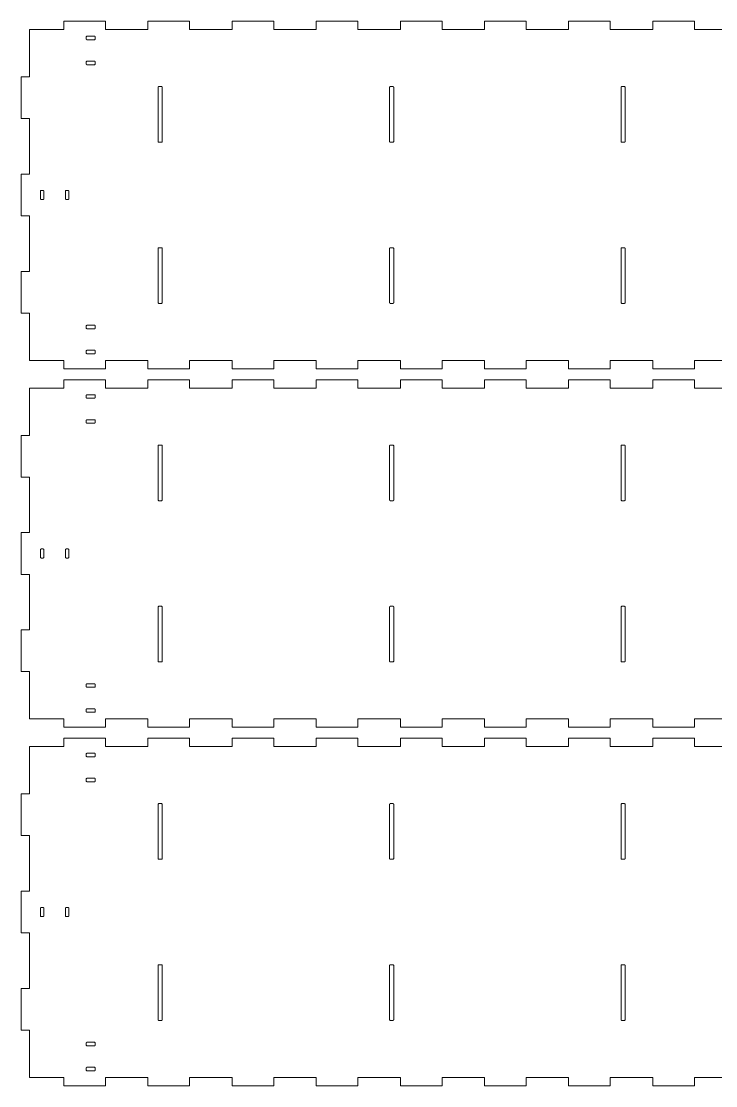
# Model space of a CAD drawing. Header units: millimetres. Extents: x 0 to 3016, y 0 to 1516.
# Drawn here: x 1008 to 1508, y 0 to 766 of the extents above; entities that cross this region are included whole.
import ezdxf

# ---------------------------------------------------------------- set-up
doc = ezdxf.new("R2010")
doc.units = ezdxf.units.MM
doc.layers.add('CORTE', color=1, linetype='Continuous', lineweight=0)

msp = doc.modelspace()

# ---------------------------------------------------------------- linework, layer by layer
at = {"layer": 'CORTE'}
for points in [[(1523.294118, 760), (1492.705882, 760), (1492.705882, 766), (1462.705882, 766), (1462.705882, 760), (1432.117647, 760), (1432.117647, 766), (1402.117647, 766), (1402.117647, 760), (1371.529412, 760), (1371.529412, 766), (1341.529412, 766), (1341.529412, 760), (1310.941176, 760), (1310.941176, 766), (1280.941176, 766), (1280.941176, 760), (1250.352941, 760), (1250.352941, 766), (1220.352941, 766), (1220.352941, 760), (1189.764706, 760), (1189.764706, 766), (1159.764706, 766), (1159.764706, 760), (1129.176471, 760), (1129.176471, 766), (1099.176471, 766), (1099.176471, 760), (1068.588235, 760), (1068.588235, 766), (1038.588235, 766), (1038.588235, 760), (1014, 760), (1014, 726), (1008, 726), (1008, 696), (1014, 696), (1014, 656), (1008, 656), (1008, 626), (1014, 626), (1014, 586), (1008, 586), (1008, 556), (1014, 556), (1014, 522), (1014, 522), (1038.588235, 522), (1038.588235, 516), (1068.588235, 516), (1068.588235, 522), (1099.176471, 522), (1099.176471, 516), (1129.176471, 516), (1129.176471, 522), (1159.764706, 522), (1159.764706, 516), (1189.764706, 516), (1189.764706, 522), (1220.352941, 522), (1220.352941, 516), (1250.352941, 516), (1250.352941, 522), (1280.941176, 522), (1280.941176, 516), (1310.941176, 516), (1310.941176, 522), (1341.529412, 522), (1341.529412, 516), (1371.529412, 516), (1371.529412, 522), (1402.117647, 522), (1402.117647, 516), (1432.117647, 516), (1432.117647, 522), (1462.705882, 522), (1462.705882, 516), (1492.705882, 516), (1492.705882, 522), (1523.294118, 522)], [(1523.294118, 502), (1492.705882, 502), (1492.705882, 508), (1462.705882, 508), (1462.705882, 502), (1432.117647, 502), (1432.117647, 508), (1402.117647, 508), (1402.117647, 502), (1371.529412, 502), (1371.529412, 508), (1341.529412, 508), (1341.529412, 502), (1310.941176, 502), (1310.941176, 508), (1280.941176, 508), (1280.941176, 502), (1250.352941, 502), (1250.352941, 508), (1220.352941, 508), (1220.352941, 502), (1189.764706, 502), (1189.764706, 508), (1159.764706, 508), (1159.764706, 502), (1129.176471, 502), (1129.176471, 508), (1099.176471, 508), (1099.176471, 502), (1068.588235, 502), (1068.588235, 508), (1038.588235, 508), (1038.588235, 502), (1014, 502), (1014, 468), (1008, 468), (1008, 438), (1014, 438), (1014, 398), (1008, 398), (1008, 368), (1014, 368), (1014, 328), (1008, 328), (1008, 298), (1014, 298), (1014, 264), (1014, 264), (1038.588235, 264), (1038.588235, 258), (1068.588235, 258), (1068.588235, 264), (1099.176471, 264), (1099.176471, 258), (1129.176471, 258), (1129.176471, 264), (1159.764706, 264), (1159.764706, 258), (1189.764706, 258), (1189.764706, 264), (1220.352941, 264), (1220.352941, 258), (1250.352941, 258), (1250.352941, 264), (1280.941176, 264), (1280.941176, 258), (1310.941176, 258), (1310.941176, 264), (1341.529412, 264), (1341.529412, 258), (1371.529412, 258), (1371.529412, 264), (1402.117647, 264), (1402.117647, 258), (1432.117647, 258), (1432.117647, 264), (1462.705882, 264), (1462.705882, 258), (1492.705882, 258), (1492.705882, 264), (1523.294118, 264)], [(1523.294118, 244), (1492.705882, 244), (1492.705882, 250), (1462.705882, 250), (1462.705882, 244), (1432.117647, 244), (1432.117647, 250), (1402.117647, 250), (1402.117647, 244), (1371.529412, 244), (1371.529412, 250), (1341.529412, 250), (1341.529412, 244), (1310.941176, 244), (1310.941176, 250), (1280.941176, 250), (1280.941176, 244), (1250.352941, 244), (1250.352941, 250), (1220.352941, 250), (1220.352941, 244), (1189.764706, 244), (1189.764706, 250), (1159.764706, 250), (1159.764706, 244), (1129.176471, 244), (1129.176471, 250), (1099.176471, 250), (1099.176471, 244), (1068.588235, 244), (1068.588235, 250), (1038.588235, 250), (1038.588235, 244), (1014, 244), (1014, 210), (1008, 210), (1008, 180), (1014, 180), (1014, 140), (1008, 140), (1008, 110), (1014, 110), (1014, 70), (1008, 70), (1008, 40), (1014, 40), (1014, 6), (1014, 6), (1038.588235, 6), (1038.588235, 0), (1068.588235, 0), (1068.588235, 6), (1099.176471, 6), (1099.176471, 0), (1129.176471, 0), (1129.176471, 6), (1159.764706, 6), (1159.764706, 0), (1189.764706, 0), (1189.764706, 6), (1220.352941, 6), (1220.352941, 0), (1250.352941, 0), (1250.352941, 6), (1280.941176, 6), (1280.941176, 0), (1310.941176, 0), (1310.941176, 6), (1341.529412, 6), (1341.529412, 0), (1371.529412, 0), (1371.529412, 6), (1402.117647, 6), (1402.117647, 0), (1432.117647, 0), (1432.117647, 6), (1462.705882, 6), (1462.705882, 0), (1492.705882, 0), (1492.705882, 6), (1523.294118, 6)]]:
    msp.add_lwpolyline(points, dxfattribs=at)
for points in [[(1061.25, 754.65), (1061.246227, 754.717179), (1061.234957, 754.783513), (1061.21633, 754.848167), (1061.190581, 754.91033), (1061.158035, 754.969219), (1061.119099, 755.024094), (1061.074264, 755.074264), (1061.024094, 755.119099), (1060.969219, 755.158035), (1060.91033, 755.190581), (1060.848167, 755.21633), (1060.783513, 755.234957), (1060.717179, 755.246227), (1060.65, 755.25), (1055.35, 755.25), (1055.282821, 755.246227), (1055.216487, 755.234957), (1055.151833, 755.21633), (1055.08967, 755.190581), (1055.030781, 755.158035), (1054.975906, 755.119099), (1054.925736, 755.074264), (1054.880901, 755.024094), (1054.841965, 754.969219), (1054.809419, 754.91033), (1054.78367, 754.848167), (1054.765043, 754.783513), (1054.753773, 754.717179), (1054.75, 754.65), (1054.75, 753.35), (1054.753773, 753.282821), (1054.765043, 753.216487), (1054.78367, 753.151833), (1054.809419, 753.08967), (1054.841965, 753.030781), (1054.880901, 752.975906), (1054.925736, 752.925736), (1054.975906, 752.880901), (1055.030781, 752.841965), (1055.08967, 752.809419), (1055.151833, 752.78367), (1055.216487, 752.765043), (1055.282821, 752.753773), (1055.35, 752.75), (1060.65, 752.75), (1060.717179, 752.753773), (1060.783513, 752.765043), (1060.848167, 752.78367), (1060.91033, 752.809419), (1060.969219, 752.841965), (1061.024094, 752.880901), (1061.074264, 752.925736), (1061.119099, 752.975906), (1061.158035, 753.030781), (1061.190581, 753.08967), (1061.21633, 753.151833), (1061.234957, 753.216487), (1061.246227, 753.282821), (1061.25, 753.35)], [(1061.25, 736.65), (1061.246227, 736.717179), (1061.234957, 736.783513), (1061.21633, 736.848167), (1061.190581, 736.91033), (1061.158035, 736.969219), (1061.119099, 737.024094), (1061.074264, 737.074264), (1061.024094, 737.119099), (1060.969219, 737.158035), (1060.91033, 737.190581), (1060.848167, 737.21633), (1060.783513, 737.234957), (1060.717179, 737.246227), (1060.65, 737.25), (1055.35, 737.25), (1055.282821, 737.246227), (1055.216487, 737.234957), (1055.151833, 737.21633), (1055.08967, 737.190581), (1055.030781, 737.158035), (1054.975906, 737.119099), (1054.925736, 737.074264), (1054.880901, 737.024094), (1054.841965, 736.969219), (1054.809419, 736.91033), (1054.78367, 736.848167), (1054.765043, 736.783513), (1054.753773, 736.717179), (1054.75, 736.65), (1054.75, 735.35), (1054.753773, 735.282821), (1054.765043, 735.216487), (1054.78367, 735.151833), (1054.809419, 735.08967), (1054.841965, 735.030781), (1054.880901, 734.975906), (1054.925736, 734.925736), (1054.975906, 734.880901), (1055.030781, 734.841965), (1055.08967, 734.809419), (1055.151833, 734.78367), (1055.216487, 734.765043), (1055.282821, 734.753773), (1055.35, 734.75), (1060.65, 734.75), (1060.717179, 734.753773), (1060.783513, 734.765043), (1060.848167, 734.78367), (1060.91033, 734.809419), (1060.969219, 734.841965), (1061.024094, 734.880901), (1061.074264, 734.925736), (1061.119099, 734.975906), (1061.158035, 735.030781), (1061.190581, 735.08967), (1061.21633, 735.151833), (1061.234957, 735.216487), (1061.246227, 735.282821), (1061.25, 735.35)], [(1109.5, 718.4), (1109.496227, 718.467179), (1109.484957, 718.533513), (1109.46633, 718.598167), (1109.440581, 718.66033), (1109.408035, 718.719219), (1109.369099, 718.774094), (1109.324264, 718.824264), (1109.274094, 718.869099), (1109.219219, 718.908035), (1109.16033, 718.940581), (1109.098167, 718.96633), (1109.033513, 718.984957), (1108.967179, 718.996227), (1108.9, 719), (1107.1, 719), (1107.032821, 718.996227), (1106.966487, 718.984957), (1106.901833, 718.96633), (1106.83967, 718.940581), (1106.780781, 718.908035), (1106.725906, 718.869099), (1106.675736, 718.824264), (1106.630901, 718.774094), (1106.591965, 718.719219), (1106.559419, 718.66033), (1106.53367, 718.598167), (1106.515043, 718.533513), (1106.503773, 718.467179), (1106.5, 718.4), (1106.5, 679.6), (1106.503773, 679.532821), (1106.515043, 679.466487), (1106.53367, 679.401833), (1106.559419, 679.33967), (1106.591965, 679.280781), (1106.630901, 679.225906), (1106.675736, 679.175736), (1106.725906, 679.130901), (1106.780781, 679.091965), (1106.83967, 679.059419), (1106.901833, 679.03367), (1106.966487, 679.015043), (1107.032821, 679.003773), (1107.1, 679), (1108.9, 679), (1108.967179, 679.003773), (1109.033513, 679.015043), (1109.098167, 679.03367), (1109.16033, 679.059419), (1109.219219, 679.091965), (1109.274094, 679.130901), (1109.324264, 679.175736), (1109.369099, 679.225906), (1109.408035, 679.280781), (1109.440581, 679.33967), (1109.46633, 679.401833), (1109.484957, 679.466487), (1109.496227, 679.532821), (1109.5, 679.6)], [(1276.166667, 718.4), (1276.162894, 718.467179), (1276.151623, 718.533513), (1276.132997, 718.598167), (1276.107248, 718.66033), (1276.074701, 718.719219), (1276.035766, 718.774094), (1275.990931, 718.824264), (1275.940761, 718.869099), (1275.885886, 718.908035), (1275.826997, 718.940581), (1275.764834, 718.96633), (1275.700179, 718.984957), (1275.633845, 718.996227), (1275.566667, 719), (1273.766667, 719), (1273.699488, 718.996227), (1273.633154, 718.984957), (1273.568499, 718.96633), (1273.506336, 718.940581), (1273.447447, 718.908035), (1273.392573, 718.869099), (1273.342403, 718.824264), (1273.297568, 718.774094), (1273.258632, 718.719219), (1273.226085, 718.66033), (1273.200337, 718.598167), (1273.18171, 718.533513), (1273.170439, 718.467179), (1273.166667, 718.4), (1273.166667, 679.6), (1273.170439, 679.532821), (1273.18171, 679.466487), (1273.200337, 679.401833), (1273.226085, 679.33967), (1273.258632, 679.280781), (1273.297568, 679.225906), (1273.342403, 679.175736), (1273.392573, 679.130901), (1273.447447, 679.091965), (1273.506336, 679.059419), (1273.568499, 679.03367), (1273.633154, 679.015043), (1273.699488, 679.003773), (1273.766667, 679), (1275.566667, 679), (1275.633845, 679.003773), (1275.700179, 679.015043), (1275.764834, 679.03367), (1275.826997, 679.059419), (1275.885886, 679.091965), (1275.940761, 679.130901), (1275.990931, 679.175736), (1276.035766, 679.225906), (1276.074701, 679.280781), (1276.107248, 679.33967), (1276.132997, 679.401833), (1276.151623, 679.466487), (1276.162894, 679.532821), (1276.166667, 679.6)], [(1442.833333, 718.4), (1442.829561, 718.467179), (1442.81829, 718.533513), (1442.799663, 718.598167), (1442.773915, 718.66033), (1442.741368, 718.719219), (1442.702432, 718.774094), (1442.657597, 718.824264), (1442.607427, 718.869099), (1442.552553, 718.908035), (1442.493664, 718.940581), (1442.431501, 718.96633), (1442.366846, 718.984957), (1442.300512, 718.996227), (1442.233333, 719), (1440.433333, 719), (1440.366155, 718.996227), (1440.299821, 718.984957), (1440.235166, 718.96633), (1440.173003, 718.940581), (1440.114114, 718.908035), (1440.059239, 718.869099), (1440.009069, 718.824264), (1439.964234, 718.774094), (1439.925299, 718.719219), (1439.892752, 718.66033), (1439.867003, 718.598167), (1439.848377, 718.533513), (1439.837106, 718.467179), (1439.833333, 718.4), (1439.833333, 679.6), (1439.837106, 679.532821), (1439.848377, 679.466487), (1439.867003, 679.401833), (1439.892752, 679.33967), (1439.925299, 679.280781), (1439.964234, 679.225906), (1440.009069, 679.175736), (1440.059239, 679.130901), (1440.114114, 679.091965), (1440.173003, 679.059419), (1440.235166, 679.03367), (1440.299821, 679.015043), (1440.366155, 679.003773), (1440.433333, 679), (1442.233333, 679), (1442.300512, 679.003773), (1442.366846, 679.015043), (1442.431501, 679.03367), (1442.493664, 679.059419), (1442.552553, 679.091965), (1442.607427, 679.130901), (1442.657597, 679.175736), (1442.702432, 679.225906), (1442.741368, 679.280781), (1442.773915, 679.33967), (1442.799663, 679.401833), (1442.81829, 679.466487), (1442.829561, 679.532821), (1442.833333, 679.6)], [(1024.25, 643.65), (1024.246227, 643.717179), (1024.234957, 643.783513), (1024.21633, 643.848167), (1024.190581, 643.91033), (1024.158035, 643.969219), (1024.119099, 644.024094), (1024.074264, 644.074264), (1024.024094, 644.119099), (1023.969219, 644.158035), (1023.91033, 644.190581), (1023.848167, 644.21633), (1023.783513, 644.234957), (1023.717179, 644.246227), (1023.65, 644.25), (1022.35, 644.25), (1022.282821, 644.246227), (1022.216487, 644.234957), (1022.151833, 644.21633), (1022.08967, 644.190581), (1022.030781, 644.158035), (1021.975906, 644.119099), (1021.925736, 644.074264), (1021.880901, 644.024094), (1021.841965, 643.969219), (1021.809419, 643.91033), (1021.78367, 643.848167), (1021.765043, 643.783513), (1021.753773, 643.717179), (1021.75, 643.65), (1021.75, 638.35), (1021.753773, 638.282821), (1021.765043, 638.216487), (1021.78367, 638.151833), (1021.809419, 638.08967), (1021.841965, 638.030781), (1021.880901, 637.975906), (1021.925736, 637.925736), (1021.975906, 637.880901), (1022.030781, 637.841965), (1022.08967, 637.809419), (1022.151833, 637.78367), (1022.216487, 637.765043), (1022.282821, 637.753773), (1022.35, 637.75), (1023.65, 637.75), (1023.717179, 637.753773), (1023.783513, 637.765043), (1023.848167, 637.78367), (1023.91033, 637.809419), (1023.969219, 637.841965), (1024.024094, 637.880901), (1024.074264, 637.925736), (1024.119099, 637.975906), (1024.158035, 638.030781), (1024.190581, 638.08967), (1024.21633, 638.151833), (1024.234957, 638.216487), (1024.246227, 638.282821), (1024.25, 638.35)], [(1042.25, 643.65), (1042.246227, 643.717179), (1042.234957, 643.783513), (1042.21633, 643.848167), (1042.190581, 643.91033), (1042.158035, 643.969219), (1042.119099, 644.024094), (1042.074264, 644.074264), (1042.024094, 644.119099), (1041.969219, 644.158035), (1041.91033, 644.190581), (1041.848167, 644.21633), (1041.783513, 644.234957), (1041.717179, 644.246227), (1041.65, 644.25), (1040.35, 644.25), (1040.282821, 644.246227), (1040.216487, 644.234957), (1040.151833, 644.21633), (1040.08967, 644.190581), (1040.030781, 644.158035), (1039.975906, 644.119099), (1039.925736, 644.074264), (1039.880901, 644.024094), (1039.841965, 643.969219), (1039.809419, 643.91033), (1039.78367, 643.848167), (1039.765043, 643.783513), (1039.753773, 643.717179), (1039.75, 643.65), (1039.75, 638.35), (1039.753773, 638.282821), (1039.765043, 638.216487), (1039.78367, 638.151833), (1039.809419, 638.08967), (1039.841965, 638.030781), (1039.880901, 637.975906), (1039.925736, 637.925736), (1039.975906, 637.880901), (1040.030781, 637.841965), (1040.08967, 637.809419), (1040.151833, 637.78367), (1040.216487, 637.765043), (1040.282821, 637.753773), (1040.35, 637.75), (1041.65, 637.75), (1041.717179, 637.753773), (1041.783513, 637.765043), (1041.848167, 637.78367), (1041.91033, 637.809419), (1041.969219, 637.841965), (1042.024094, 637.880901), (1042.074264, 637.925736), (1042.119099, 637.975906), (1042.158035, 638.030781), (1042.190581, 638.08967), (1042.21633, 638.151833), (1042.234957, 638.216487), (1042.246227, 638.282821), (1042.25, 638.35)], [(1109.5, 602.4), (1109.496227, 602.467179), (1109.484957, 602.533513), (1109.46633, 602.598167), (1109.440581, 602.66033), (1109.408035, 602.719219), (1109.369099, 602.774094), (1109.324264, 602.824264), (1109.274094, 602.869099), (1109.219219, 602.908035), (1109.16033, 602.940581), (1109.098167, 602.96633), (1109.033513, 602.984957), (1108.967179, 602.996227), (1108.9, 603), (1107.1, 603), (1107.032821, 602.996227), (1106.966487, 602.984957), (1106.901833, 602.96633), (1106.83967, 602.940581), (1106.780781, 602.908035), (1106.725906, 602.869099), (1106.675736, 602.824264), (1106.630901, 602.774094), (1106.591965, 602.719219), (1106.559419, 602.66033), (1106.53367, 602.598167), (1106.515043, 602.533513), (1106.503773, 602.467179), (1106.5, 602.4), (1106.5, 563.6), (1106.503773, 563.532821), (1106.515043, 563.466487), (1106.53367, 563.401833), (1106.559419, 563.33967), (1106.591965, 563.280781), (1106.630901, 563.225906), (1106.675736, 563.175736), (1106.725906, 563.130901), (1106.780781, 563.091965), (1106.83967, 563.059419), (1106.901833, 563.03367), (1106.966487, 563.015043), (1107.032821, 563.003773), (1107.1, 563), (1108.9, 563), (1108.967179, 563.003773), (1109.033513, 563.015043), (1109.098167, 563.03367), (1109.16033, 563.059419), (1109.219219, 563.091965), (1109.274094, 563.130901), (1109.324264, 563.175736), (1109.369099, 563.225906), (1109.408035, 563.280781), (1109.440581, 563.33967), (1109.46633, 563.401833), (1109.484957, 563.466487), (1109.496227, 563.532821), (1109.5, 563.6)], [(1276.166667, 602.4), (1276.162894, 602.467179), (1276.151623, 602.533513), (1276.132997, 602.598167), (1276.107248, 602.66033), (1276.074701, 602.719219), (1276.035766, 602.774094), (1275.990931, 602.824264), (1275.940761, 602.869099), (1275.885886, 602.908035), (1275.826997, 602.940581), (1275.764834, 602.96633), (1275.700179, 602.984957), (1275.633845, 602.996227), (1275.566667, 603), (1273.766667, 603), (1273.699488, 602.996227), (1273.633154, 602.984957), (1273.568499, 602.96633), (1273.506336, 602.940581), (1273.447447, 602.908035), (1273.392573, 602.869099), (1273.342403, 602.824264), (1273.297568, 602.774094), (1273.258632, 602.719219), (1273.226085, 602.66033), (1273.200337, 602.598167), (1273.18171, 602.533513), (1273.170439, 602.467179), (1273.166667, 602.4), (1273.166667, 563.6), (1273.170439, 563.532821), (1273.18171, 563.466487), (1273.200337, 563.401833), (1273.226085, 563.33967), (1273.258632, 563.280781), (1273.297568, 563.225906), (1273.342403, 563.175736), (1273.392573, 563.130901), (1273.447447, 563.091965), (1273.506336, 563.059419), (1273.568499, 563.03367), (1273.633154, 563.015043), (1273.699488, 563.003773), (1273.766667, 563), (1275.566667, 563), (1275.633845, 563.003773), (1275.700179, 563.015043), (1275.764834, 563.03367), (1275.826997, 563.059419), (1275.885886, 563.091965), (1275.940761, 563.130901), (1275.990931, 563.175736), (1276.035766, 563.225906), (1276.074701, 563.280781), (1276.107248, 563.33967), (1276.132997, 563.401833), (1276.151623, 563.466487), (1276.162894, 563.532821), (1276.166667, 563.6)], [(1442.833333, 602.4), (1442.829561, 602.467179), (1442.81829, 602.533513), (1442.799663, 602.598167), (1442.773915, 602.66033), (1442.741368, 602.719219), (1442.702432, 602.774094), (1442.657597, 602.824264), (1442.607427, 602.869099), (1442.552553, 602.908035), (1442.493664, 602.940581), (1442.431501, 602.96633), (1442.366846, 602.984957), (1442.300512, 602.996227), (1442.233333, 603), (1440.433333, 603), (1440.366155, 602.996227), (1440.299821, 602.984957), (1440.235166, 602.96633), (1440.173003, 602.940581), (1440.114114, 602.908035), (1440.059239, 602.869099), (1440.009069, 602.824264), (1439.964234, 602.774094), (1439.925299, 602.719219), (1439.892752, 602.66033), (1439.867003, 602.598167), (1439.848377, 602.533513), (1439.837106, 602.467179), (1439.833333, 602.4), (1439.833333, 563.6), (1439.837106, 563.532821), (1439.848377, 563.466487), (1439.867003, 563.401833), (1439.892752, 563.33967), (1439.925299, 563.280781), (1439.964234, 563.225906), (1440.009069, 563.175736), (1440.059239, 563.130901), (1440.114114, 563.091965), (1440.173003, 563.059419), (1440.235166, 563.03367), (1440.299821, 563.015043), (1440.366155, 563.003773), (1440.433333, 563), (1442.233333, 563), (1442.300512, 563.003773), (1442.366846, 563.015043), (1442.431501, 563.03367), (1442.493664, 563.059419), (1442.552553, 563.091965), (1442.607427, 563.130901), (1442.657597, 563.175736), (1442.702432, 563.225906), (1442.741368, 563.280781), (1442.773915, 563.33967), (1442.799663, 563.401833), (1442.81829, 563.466487), (1442.829561, 563.532821), (1442.833333, 563.6)], [(1061.25, 546.65), (1061.246227, 546.717179), (1061.234957, 546.783513), (1061.21633, 546.848167), (1061.190581, 546.91033), (1061.158035, 546.969219), (1061.119099, 547.024094), (1061.074264, 547.074264), (1061.024094, 547.119099), (1060.969219, 547.158035), (1060.91033, 547.190581), (1060.848167, 547.21633), (1060.783513, 547.234957), (1060.717179, 547.246227), (1060.65, 547.25), (1055.35, 547.25), (1055.282821, 547.246227), (1055.216487, 547.234957), (1055.151833, 547.21633), (1055.08967, 547.190581), (1055.030781, 547.158035), (1054.975906, 547.119099), (1054.925736, 547.074264), (1054.880901, 547.024094), (1054.841965, 546.969219), (1054.809419, 546.91033), (1054.78367, 546.848167), (1054.765043, 546.783513), (1054.753773, 546.717179), (1054.75, 546.65), (1054.75, 545.35), (1054.753773, 545.282821), (1054.765043, 545.216487), (1054.78367, 545.151833), (1054.809419, 545.08967), (1054.841965, 545.030781), (1054.880901, 544.975906), (1054.925736, 544.925736), (1054.975906, 544.880901), (1055.030781, 544.841965), (1055.08967, 544.809419), (1055.151833, 544.78367), (1055.216487, 544.765043), (1055.282821, 544.753773), (1055.35, 544.75), (1060.65, 544.75), (1060.717179, 544.753773), (1060.783513, 544.765043), (1060.848167, 544.78367), (1060.91033, 544.809419), (1060.969219, 544.841965), (1061.024094, 544.880901), (1061.074264, 544.925736), (1061.119099, 544.975906), (1061.158035, 545.030781), (1061.190581, 545.08967), (1061.21633, 545.151833), (1061.234957, 545.216487), (1061.246227, 545.282821), (1061.25, 545.35)], [(1061.25, 528.65), (1061.246227, 528.717179), (1061.234957, 528.783513), (1061.21633, 528.848167), (1061.190581, 528.91033), (1061.158035, 528.969219), (1061.119099, 529.024094), (1061.074264, 529.074264), (1061.024094, 529.119099), (1060.969219, 529.158035), (1060.91033, 529.190581), (1060.848167, 529.21633), (1060.783513, 529.234957), (1060.717179, 529.246227), (1060.65, 529.25), (1055.35, 529.25), (1055.282821, 529.246227), (1055.216487, 529.234957), (1055.151833, 529.21633), (1055.08967, 529.190581), (1055.030781, 529.158035), (1054.975906, 529.119099), (1054.925736, 529.074264), (1054.880901, 529.024094), (1054.841965, 528.969219), (1054.809419, 528.91033), (1054.78367, 528.848167), (1054.765043, 528.783513), (1054.753773, 528.717179), (1054.75, 528.65), (1054.75, 527.35), (1054.753773, 527.282821), (1054.765043, 527.216487), (1054.78367, 527.151833), (1054.809419, 527.08967), (1054.841965, 527.030781), (1054.880901, 526.975906), (1054.925736, 526.925736), (1054.975906, 526.880901), (1055.030781, 526.841965), (1055.08967, 526.809419), (1055.151833, 526.78367), (1055.216487, 526.765043), (1055.282821, 526.753773), (1055.35, 526.75), (1060.65, 526.75), (1060.717179, 526.753773), (1060.783513, 526.765043), (1060.848167, 526.78367), (1060.91033, 526.809419), (1060.969219, 526.841965), (1061.024094, 526.880901), (1061.074264, 526.925736), (1061.119099, 526.975906), (1061.158035, 527.030781), (1061.190581, 527.08967), (1061.21633, 527.151833), (1061.234957, 527.216487), (1061.246227, 527.282821), (1061.25, 527.35)], [(1061.25, 496.65), (1061.246227, 496.717179), (1061.234957, 496.783513), (1061.21633, 496.848167), (1061.190581, 496.91033), (1061.158035, 496.969219), (1061.119099, 497.024094), (1061.074264, 497.074264), (1061.024094, 497.119099), (1060.969219, 497.158035), (1060.91033, 497.190581), (1060.848167, 497.21633), (1060.783513, 497.234957), (1060.717179, 497.246227), (1060.65, 497.25), (1055.35, 497.25), (1055.282821, 497.246227), (1055.216487, 497.234957), (1055.151833, 497.21633), (1055.08967, 497.190581), (1055.030781, 497.158035), (1054.975906, 497.119099), (1054.925736, 497.074264), (1054.880901, 497.024094), (1054.841965, 496.969219), (1054.809419, 496.91033), (1054.78367, 496.848167), (1054.765043, 496.783513), (1054.753773, 496.717179), (1054.75, 496.65), (1054.75, 495.35), (1054.753773, 495.282821), (1054.765043, 495.216487), (1054.78367, 495.151833), (1054.809419, 495.08967), (1054.841965, 495.030781), (1054.880901, 494.975906), (1054.925736, 494.925736), (1054.975906, 494.880901), (1055.030781, 494.841965), (1055.08967, 494.809419), (1055.151833, 494.78367), (1055.216487, 494.765043), (1055.282821, 494.753773), (1055.35, 494.75), (1060.65, 494.75), (1060.717179, 494.753773), (1060.783513, 494.765043), (1060.848167, 494.78367), (1060.91033, 494.809419), (1060.969219, 494.841965), (1061.024094, 494.880901), (1061.074264, 494.925736), (1061.119099, 494.975906), (1061.158035, 495.030781), (1061.190581, 495.08967), (1061.21633, 495.151833), (1061.234957, 495.216487), (1061.246227, 495.282821), (1061.25, 495.35)], [(1061.25, 478.65), (1061.246227, 478.717179), (1061.234957, 478.783513), (1061.21633, 478.848167), (1061.190581, 478.91033), (1061.158035, 478.969219), (1061.119099, 479.024094), (1061.074264, 479.074264), (1061.024094, 479.119099), (1060.969219, 479.158035), (1060.91033, 479.190581), (1060.848167, 479.21633), (1060.783513, 479.234957), (1060.717179, 479.246227), (1060.65, 479.25), (1055.35, 479.25), (1055.282821, 479.246227), (1055.216487, 479.234957), (1055.151833, 479.21633), (1055.08967, 479.190581), (1055.030781, 479.158035), (1054.975906, 479.119099), (1054.925736, 479.074264), (1054.880901, 479.024094), (1054.841965, 478.969219), (1054.809419, 478.91033), (1054.78367, 478.848167), (1054.765043, 478.783513), (1054.753773, 478.717179), (1054.75, 478.65), (1054.75, 477.35), (1054.753773, 477.282821), (1054.765043, 477.216487), (1054.78367, 477.151833), (1054.809419, 477.08967), (1054.841965, 477.030781), (1054.880901, 476.975906), (1054.925736, 476.925736), (1054.975906, 476.880901), (1055.030781, 476.841965), (1055.08967, 476.809419), (1055.151833, 476.78367), (1055.216487, 476.765043), (1055.282821, 476.753773), (1055.35, 476.75), (1060.65, 476.75), (1060.717179, 476.753773), (1060.783513, 476.765043), (1060.848167, 476.78367), (1060.91033, 476.809419), (1060.969219, 476.841965), (1061.024094, 476.880901), (1061.074264, 476.925736), (1061.119099, 476.975906), (1061.158035, 477.030781), (1061.190581, 477.08967), (1061.21633, 477.151833), (1061.234957, 477.216487), (1061.246227, 477.282821), (1061.25, 477.35)], [(1109.5, 460.4), (1109.496227, 460.467179), (1109.484957, 460.533513), (1109.46633, 460.598167), (1109.440581, 460.66033), (1109.408035, 460.719219), (1109.369099, 460.774094), (1109.324264, 460.824264), (1109.274094, 460.869099), (1109.219219, 460.908035), (1109.16033, 460.940581), (1109.098167, 460.96633), (1109.033513, 460.984957), (1108.967179, 460.996227), (1108.9, 461), (1107.1, 461), (1107.032821, 460.996227), (1106.966487, 460.984957), (1106.901833, 460.96633), (1106.83967, 460.940581), (1106.780781, 460.908035), (1106.725906, 460.869099), (1106.675736, 460.824264), (1106.630901, 460.774094), (1106.591965, 460.719219), (1106.559419, 460.66033), (1106.53367, 460.598167), (1106.515043, 460.533513), (1106.503773, 460.467179), (1106.5, 460.4), (1106.5, 421.6), (1106.503773, 421.532821), (1106.515043, 421.466487), (1106.53367, 421.401833), (1106.559419, 421.33967), (1106.591965, 421.280781), (1106.630901, 421.225906), (1106.675736, 421.175736), (1106.725906, 421.130901), (1106.780781, 421.091965), (1106.83967, 421.059419), (1106.901833, 421.03367), (1106.966487, 421.015043), (1107.032821, 421.003773), (1107.1, 421), (1108.9, 421), (1108.967179, 421.003773), (1109.033513, 421.015043), (1109.098167, 421.03367), (1109.16033, 421.059419), (1109.219219, 421.091965), (1109.274094, 421.130901), (1109.324264, 421.175736), (1109.369099, 421.225906), (1109.408035, 421.280781), (1109.440581, 421.33967), (1109.46633, 421.401833), (1109.484957, 421.466487), (1109.496227, 421.532821), (1109.5, 421.6)], [(1276.166667, 460.4), (1276.162894, 460.467179), (1276.151623, 460.533513), (1276.132997, 460.598167), (1276.107248, 460.66033), (1276.074701, 460.719219), (1276.035766, 460.774094), (1275.990931, 460.824264), (1275.940761, 460.869099), (1275.885886, 460.908035), (1275.826997, 460.940581), (1275.764834, 460.96633), (1275.700179, 460.984957), (1275.633845, 460.996227), (1275.566667, 461), (1273.766667, 461), (1273.699488, 460.996227), (1273.633154, 460.984957), (1273.568499, 460.96633), (1273.506336, 460.940581), (1273.447447, 460.908035), (1273.392573, 460.869099), (1273.342403, 460.824264), (1273.297568, 460.774094), (1273.258632, 460.719219), (1273.226085, 460.66033), (1273.200337, 460.598167), (1273.18171, 460.533513), (1273.170439, 460.467179), (1273.166667, 460.4), (1273.166667, 421.6), (1273.170439, 421.532821), (1273.18171, 421.466487), (1273.200337, 421.401833), (1273.226085, 421.33967), (1273.258632, 421.280781), (1273.297568, 421.225906), (1273.342403, 421.175736), (1273.392573, 421.130901), (1273.447447, 421.091965), (1273.506336, 421.059419), (1273.568499, 421.03367), (1273.633154, 421.015043), (1273.699488, 421.003773), (1273.766667, 421), (1275.566667, 421), (1275.633845, 421.003773), (1275.700179, 421.015043), (1275.764834, 421.03367), (1275.826997, 421.059419), (1275.885886, 421.091965), (1275.940761, 421.130901), (1275.990931, 421.175736), (1276.035766, 421.225906), (1276.074701, 421.280781), (1276.107248, 421.33967), (1276.132997, 421.401833), (1276.151623, 421.466487), (1276.162894, 421.532821), (1276.166667, 421.6)], [(1442.833333, 460.4), (1442.829561, 460.467179), (1442.81829, 460.533513), (1442.799663, 460.598167), (1442.773915, 460.66033), (1442.741368, 460.719219), (1442.702432, 460.774094), (1442.657597, 460.824264), (1442.607427, 460.869099), (1442.552553, 460.908035), (1442.493664, 460.940581), (1442.431501, 460.96633), (1442.366846, 460.984957), (1442.300512, 460.996227), (1442.233333, 461), (1440.433333, 461), (1440.366155, 460.996227), (1440.299821, 460.984957), (1440.235166, 460.96633), (1440.173003, 460.940581), (1440.114114, 460.908035), (1440.059239, 460.869099), (1440.009069, 460.824264), (1439.964234, 460.774094), (1439.925299, 460.719219), (1439.892752, 460.66033), (1439.867003, 460.598167), (1439.848377, 460.533513), (1439.837106, 460.467179), (1439.833333, 460.4), (1439.833333, 421.6), (1439.837106, 421.532821), (1439.848377, 421.466487), (1439.867003, 421.401833), (1439.892752, 421.33967), (1439.925299, 421.280781), (1439.964234, 421.225906), (1440.009069, 421.175736), (1440.059239, 421.130901), (1440.114114, 421.091965), (1440.173003, 421.059419), (1440.235166, 421.03367), (1440.299821, 421.015043), (1440.366155, 421.003773), (1440.433333, 421), (1442.233333, 421), (1442.300512, 421.003773), (1442.366846, 421.015043), (1442.431501, 421.03367), (1442.493664, 421.059419), (1442.552553, 421.091965), (1442.607427, 421.130901), (1442.657597, 421.175736), (1442.702432, 421.225906), (1442.741368, 421.280781), (1442.773915, 421.33967), (1442.799663, 421.401833), (1442.81829, 421.466487), (1442.829561, 421.532821), (1442.833333, 421.6)], [(1024.25, 385.65), (1024.246227, 385.717179), (1024.234957, 385.783513), (1024.21633, 385.848167), (1024.190581, 385.91033), (1024.158035, 385.969219), (1024.119099, 386.024094), (1024.074264, 386.074264), (1024.024094, 386.119099), (1023.969219, 386.158035), (1023.91033, 386.190581), (1023.848167, 386.21633), (1023.783513, 386.234957), (1023.717179, 386.246227), (1023.65, 386.25), (1022.35, 386.25), (1022.282821, 386.246227), (1022.216487, 386.234957), (1022.151833, 386.21633), (1022.08967, 386.190581), (1022.030781, 386.158035), (1021.975906, 386.119099), (1021.925736, 386.074264), (1021.880901, 386.024094), (1021.841965, 385.969219), (1021.809419, 385.91033), (1021.78367, 385.848167), (1021.765043, 385.783513), (1021.753773, 385.717179), (1021.75, 385.65), (1021.75, 380.35), (1021.753773, 380.282821), (1021.765043, 380.216487), (1021.78367, 380.151833), (1021.809419, 380.08967), (1021.841965, 380.030781), (1021.880901, 379.975906), (1021.925736, 379.925736), (1021.975906, 379.880901), (1022.030781, 379.841965), (1022.08967, 379.809419), (1022.151833, 379.78367), (1022.216487, 379.765043), (1022.282821, 379.753773), (1022.35, 379.75), (1023.65, 379.75), (1023.717179, 379.753773), (1023.783513, 379.765043), (1023.848167, 379.78367), (1023.91033, 379.809419), (1023.969219, 379.841965), (1024.024094, 379.880901), (1024.074264, 379.925736), (1024.119099, 379.975906), (1024.158035, 380.030781), (1024.190581, 380.08967), (1024.21633, 380.151833), (1024.234957, 380.216487), (1024.246227, 380.282821), (1024.25, 380.35)], [(1042.25, 385.65), (1042.246227, 385.717179), (1042.234957, 385.783513), (1042.21633, 385.848167), (1042.190581, 385.91033), (1042.158035, 385.969219), (1042.119099, 386.024094), (1042.074264, 386.074264), (1042.024094, 386.119099), (1041.969219, 386.158035), (1041.91033, 386.190581), (1041.848167, 386.21633), (1041.783513, 386.234957), (1041.717179, 386.246227), (1041.65, 386.25), (1040.35, 386.25), (1040.282821, 386.246227), (1040.216487, 386.234957), (1040.151833, 386.21633), (1040.08967, 386.190581), (1040.030781, 386.158035), (1039.975906, 386.119099), (1039.925736, 386.074264), (1039.880901, 386.024094), (1039.841965, 385.969219), (1039.809419, 385.91033), (1039.78367, 385.848167), (1039.765043, 385.783513), (1039.753773, 385.717179), (1039.75, 385.65), (1039.75, 380.35), (1039.753773, 380.282821), (1039.765043, 380.216487), (1039.78367, 380.151833), (1039.809419, 380.08967), (1039.841965, 380.030781), (1039.880901, 379.975906), (1039.925736, 379.925736), (1039.975906, 379.880901), (1040.030781, 379.841965), (1040.08967, 379.809419), (1040.151833, 379.78367), (1040.216487, 379.765043), (1040.282821, 379.753773), (1040.35, 379.75), (1041.65, 379.75), (1041.717179, 379.753773), (1041.783513, 379.765043), (1041.848167, 379.78367), (1041.91033, 379.809419), (1041.969219, 379.841965), (1042.024094, 379.880901), (1042.074264, 379.925736), (1042.119099, 379.975906), (1042.158035, 380.030781), (1042.190581, 380.08967), (1042.21633, 380.151833), (1042.234957, 380.216487), (1042.246227, 380.282821), (1042.25, 380.35)], [(1109.5, 344.4), (1109.496227, 344.467179), (1109.484957, 344.533513), (1109.46633, 344.598167), (1109.440581, 344.66033), (1109.408035, 344.719219), (1109.369099, 344.774094), (1109.324264, 344.824264), (1109.274094, 344.869099), (1109.219219, 344.908035), (1109.16033, 344.940581), (1109.098167, 344.96633), (1109.033513, 344.984957), (1108.967179, 344.996227), (1108.9, 345), (1107.1, 345), (1107.032821, 344.996227), (1106.966487, 344.984957), (1106.901833, 344.96633), (1106.83967, 344.940581), (1106.780781, 344.908035), (1106.725906, 344.869099), (1106.675736, 344.824264), (1106.630901, 344.774094), (1106.591965, 344.719219), (1106.559419, 344.66033), (1106.53367, 344.598167), (1106.515043, 344.533513), (1106.503773, 344.467179), (1106.5, 344.4), (1106.5, 305.6), (1106.503773, 305.532821), (1106.515043, 305.466487), (1106.53367, 305.401833), (1106.559419, 305.33967), (1106.591965, 305.280781), (1106.630901, 305.225906), (1106.675736, 305.175736), (1106.725906, 305.130901), (1106.780781, 305.091965), (1106.83967, 305.059419), (1106.901833, 305.03367), (1106.966487, 305.015043), (1107.032821, 305.003773), (1107.1, 305), (1108.9, 305), (1108.967179, 305.003773), (1109.033513, 305.015043), (1109.098167, 305.03367), (1109.16033, 305.059419), (1109.219219, 305.091965), (1109.274094, 305.130901), (1109.324264, 305.175736), (1109.369099, 305.225906), (1109.408035, 305.280781), (1109.440581, 305.33967), (1109.46633, 305.401833), (1109.484957, 305.466487), (1109.496227, 305.532821), (1109.5, 305.6)], [(1276.166667, 344.4), (1276.162894, 344.467179), (1276.151623, 344.533513), (1276.132997, 344.598167), (1276.107248, 344.66033), (1276.074701, 344.719219), (1276.035766, 344.774094), (1275.990931, 344.824264), (1275.940761, 344.869099), (1275.885886, 344.908035), (1275.826997, 344.940581), (1275.764834, 344.96633), (1275.700179, 344.984957), (1275.633845, 344.996227), (1275.566667, 345), (1273.766667, 345), (1273.699488, 344.996227), (1273.633154, 344.984957), (1273.568499, 344.96633), (1273.506336, 344.940581), (1273.447447, 344.908035), (1273.392573, 344.869099), (1273.342403, 344.824264), (1273.297568, 344.774094), (1273.258632, 344.719219), (1273.226085, 344.66033), (1273.200337, 344.598167), (1273.18171, 344.533513), (1273.170439, 344.467179), (1273.166667, 344.4), (1273.166667, 305.6), (1273.170439, 305.532821), (1273.18171, 305.466487), (1273.200337, 305.401833), (1273.226085, 305.33967), (1273.258632, 305.280781), (1273.297568, 305.225906), (1273.342403, 305.175736), (1273.392573, 305.130901), (1273.447447, 305.091965), (1273.506336, 305.059419), (1273.568499, 305.03367), (1273.633154, 305.015043), (1273.699488, 305.003773), (1273.766667, 305), (1275.566667, 305), (1275.633845, 305.003773), (1275.700179, 305.015043), (1275.764834, 305.03367), (1275.826997, 305.059419), (1275.885886, 305.091965), (1275.940761, 305.130901), (1275.990931, 305.175736), (1276.035766, 305.225906), (1276.074701, 305.280781), (1276.107248, 305.33967), (1276.132997, 305.401833), (1276.151623, 305.466487), (1276.162894, 305.532821), (1276.166667, 305.6)], [(1442.833333, 344.4), (1442.829561, 344.467179), (1442.81829, 344.533513), (1442.799663, 344.598167), (1442.773915, 344.66033), (1442.741368, 344.719219), (1442.702432, 344.774094), (1442.657597, 344.824264), (1442.607427, 344.869099), (1442.552553, 344.908035), (1442.493664, 344.940581), (1442.431501, 344.96633), (1442.366846, 344.984957), (1442.300512, 344.996227), (1442.233333, 345), (1440.433333, 345), (1440.366155, 344.996227), (1440.299821, 344.984957), (1440.235166, 344.96633), (1440.173003, 344.940581), (1440.114114, 344.908035), (1440.059239, 344.869099), (1440.009069, 344.824264), (1439.964234, 344.774094), (1439.925299, 344.719219), (1439.892752, 344.66033), (1439.867003, 344.598167), (1439.848377, 344.533513), (1439.837106, 344.467179), (1439.833333, 344.4), (1439.833333, 305.6), (1439.837106, 305.532821), (1439.848377, 305.466487), (1439.867003, 305.401833), (1439.892752, 305.33967), (1439.925299, 305.280781), (1439.964234, 305.225906), (1440.009069, 305.175736), (1440.059239, 305.130901), (1440.114114, 305.091965), (1440.173003, 305.059419), (1440.235166, 305.03367), (1440.299821, 305.015043), (1440.366155, 305.003773), (1440.433333, 305), (1442.233333, 305), (1442.300512, 305.003773), (1442.366846, 305.015043), (1442.431501, 305.03367), (1442.493664, 305.059419), (1442.552553, 305.091965), (1442.607427, 305.130901), (1442.657597, 305.175736), (1442.702432, 305.225906), (1442.741368, 305.280781), (1442.773915, 305.33967), (1442.799663, 305.401833), (1442.81829, 305.466487), (1442.829561, 305.532821), (1442.833333, 305.6)], [(1061.25, 288.65), (1061.246227, 288.717179), (1061.234957, 288.783513), (1061.21633, 288.848167), (1061.190581, 288.91033), (1061.158035, 288.969219), (1061.119099, 289.024094), (1061.074264, 289.074264), (1061.024094, 289.119099), (1060.969219, 289.158035), (1060.91033, 289.190581), (1060.848167, 289.21633), (1060.783513, 289.234957), (1060.717179, 289.246227), (1060.65, 289.25), (1055.35, 289.25), (1055.282821, 289.246227), (1055.216487, 289.234957), (1055.151833, 289.21633), (1055.08967, 289.190581), (1055.030781, 289.158035), (1054.975906, 289.119099), (1054.925736, 289.074264), (1054.880901, 289.024094), (1054.841965, 288.969219), (1054.809419, 288.91033), (1054.78367, 288.848167), (1054.765043, 288.783513), (1054.753773, 288.717179), (1054.75, 288.65), (1054.75, 287.35), (1054.753773, 287.282821), (1054.765043, 287.216487), (1054.78367, 287.151833), (1054.809419, 287.08967), (1054.841965, 287.030781), (1054.880901, 286.975906), (1054.925736, 286.925736), (1054.975906, 286.880901), (1055.030781, 286.841965), (1055.08967, 286.809419), (1055.151833, 286.78367), (1055.216487, 286.765043), (1055.282821, 286.753773), (1055.35, 286.75), (1060.65, 286.75), (1060.717179, 286.753773), (1060.783513, 286.765043), (1060.848167, 286.78367), (1060.91033, 286.809419), (1060.969219, 286.841965), (1061.024094, 286.880901), (1061.074264, 286.925736), (1061.119099, 286.975906), (1061.158035, 287.030781), (1061.190581, 287.08967), (1061.21633, 287.151833), (1061.234957, 287.216487), (1061.246227, 287.282821), (1061.25, 287.35)], [(1061.25, 270.65), (1061.246227, 270.717179), (1061.234957, 270.783513), (1061.21633, 270.848167), (1061.190581, 270.91033), (1061.158035, 270.969219), (1061.119099, 271.024094), (1061.074264, 271.074264), (1061.024094, 271.119099), (1060.969219, 271.158035), (1060.91033, 271.190581), (1060.848167, 271.21633), (1060.783513, 271.234957), (1060.717179, 271.246227), (1060.65, 271.25), (1055.35, 271.25), (1055.282821, 271.246227), (1055.216487, 271.234957), (1055.151833, 271.21633), (1055.08967, 271.190581), (1055.030781, 271.158035), (1054.975906, 271.119099), (1054.925736, 271.074264), (1054.880901, 271.024094), (1054.841965, 270.969219), (1054.809419, 270.91033), (1054.78367, 270.848167), (1054.765043, 270.783513), (1054.753773, 270.717179), (1054.75, 270.65), (1054.75, 269.35), (1054.753773, 269.282821), (1054.765043, 269.216487), (1054.78367, 269.151833), (1054.809419, 269.08967), (1054.841965, 269.030781), (1054.880901, 268.975906), (1054.925736, 268.925736), (1054.975906, 268.880901), (1055.030781, 268.841965), (1055.08967, 268.809419), (1055.151833, 268.78367), (1055.216487, 268.765043), (1055.282821, 268.753773), (1055.35, 268.75), (1060.65, 268.75), (1060.717179, 268.753773), (1060.783513, 268.765043), (1060.848167, 268.78367), (1060.91033, 268.809419), (1060.969219, 268.841965), (1061.024094, 268.880901), (1061.074264, 268.925736), (1061.119099, 268.975906), (1061.158035, 269.030781), (1061.190581, 269.08967), (1061.21633, 269.151833), (1061.234957, 269.216487), (1061.246227, 269.282821), (1061.25, 269.35)], [(1061.25, 238.65), (1061.246227, 238.717179), (1061.234957, 238.783513), (1061.21633, 238.848167), (1061.190581, 238.91033), (1061.158035, 238.969219), (1061.119099, 239.024094), (1061.074264, 239.074264), (1061.024094, 239.119099), (1060.969219, 239.158035), (1060.91033, 239.190581), (1060.848167, 239.21633), (1060.783513, 239.234957), (1060.717179, 239.246227), (1060.65, 239.25), (1055.35, 239.25), (1055.282821, 239.246227), (1055.216487, 239.234957), (1055.151833, 239.21633), (1055.08967, 239.190581), (1055.030781, 239.158035), (1054.975906, 239.119099), (1054.925736, 239.074264), (1054.880901, 239.024094), (1054.841965, 238.969219), (1054.809419, 238.91033), (1054.78367, 238.848167), (1054.765043, 238.783513), (1054.753773, 238.717179), (1054.75, 238.65), (1054.75, 237.35), (1054.753773, 237.282821), (1054.765043, 237.216487), (1054.78367, 237.151833), (1054.809419, 237.08967), (1054.841965, 237.030781), (1054.880901, 236.975906), (1054.925736, 236.925736), (1054.975906, 236.880901), (1055.030781, 236.841965), (1055.08967, 236.809419), (1055.151833, 236.78367), (1055.216487, 236.765043), (1055.282821, 236.753773), (1055.35, 236.75), (1060.65, 236.75), (1060.717179, 236.753773), (1060.783513, 236.765043), (1060.848167, 236.78367), (1060.91033, 236.809419), (1060.969219, 236.841965), (1061.024094, 236.880901), (1061.074264, 236.925736), (1061.119099, 236.975906), (1061.158035, 237.030781), (1061.190581, 237.08967), (1061.21633, 237.151833), (1061.234957, 237.216487), (1061.246227, 237.282821), (1061.25, 237.35)], [(1061.25, 220.65), (1061.246227, 220.717179), (1061.234957, 220.783513), (1061.21633, 220.848167), (1061.190581, 220.91033), (1061.158035, 220.969219), (1061.119099, 221.024094), (1061.074264, 221.074264), (1061.024094, 221.119099), (1060.969219, 221.158035), (1060.91033, 221.190581), (1060.848167, 221.21633), (1060.783513, 221.234957), (1060.717179, 221.246227), (1060.65, 221.25), (1055.35, 221.25), (1055.282821, 221.246227), (1055.216487, 221.234957), (1055.151833, 221.21633), (1055.08967, 221.190581), (1055.030781, 221.158035), (1054.975906, 221.119099), (1054.925736, 221.074264), (1054.880901, 221.024094), (1054.841965, 220.969219), (1054.809419, 220.91033), (1054.78367, 220.848167), (1054.765043, 220.783513), (1054.753773, 220.717179), (1054.75, 220.65), (1054.75, 219.35), (1054.753773, 219.282821), (1054.765043, 219.216487), (1054.78367, 219.151833), (1054.809419, 219.08967), (1054.841965, 219.030781), (1054.880901, 218.975906), (1054.925736, 218.925736), (1054.975906, 218.880901), (1055.030781, 218.841965), (1055.08967, 218.809419), (1055.151833, 218.78367), (1055.216487, 218.765043), (1055.282821, 218.753773), (1055.35, 218.75), (1060.65, 218.75), (1060.717179, 218.753773), (1060.783513, 218.765043), (1060.848167, 218.78367), (1060.91033, 218.809419), (1060.969219, 218.841965), (1061.024094, 218.880901), (1061.074264, 218.925736), (1061.119099, 218.975906), (1061.158035, 219.030781), (1061.190581, 219.08967), (1061.21633, 219.151833), (1061.234957, 219.216487), (1061.246227, 219.282821), (1061.25, 219.35)], [(1109.5, 202.4), (1109.496227, 202.467179), (1109.484957, 202.533513), (1109.46633, 202.598167), (1109.440581, 202.66033), (1109.408035, 202.719219), (1109.369099, 202.774094), (1109.324264, 202.824264), (1109.274094, 202.869099), (1109.219219, 202.908035), (1109.16033, 202.940581), (1109.098167, 202.96633), (1109.033513, 202.984957), (1108.967179, 202.996227), (1108.9, 203), (1107.1, 203), (1107.032821, 202.996227), (1106.966487, 202.984957), (1106.901833, 202.96633), (1106.83967, 202.940581), (1106.780781, 202.908035), (1106.725906, 202.869099), (1106.675736, 202.824264), (1106.630901, 202.774094), (1106.591965, 202.719219), (1106.559419, 202.66033), (1106.53367, 202.598167), (1106.515043, 202.533513), (1106.503773, 202.467179), (1106.5, 202.4), (1106.5, 163.6), (1106.503773, 163.532821), (1106.515043, 163.466487), (1106.53367, 163.401833), (1106.559419, 163.33967), (1106.591965, 163.280781), (1106.630901, 163.225906), (1106.675736, 163.175736), (1106.725906, 163.130901), (1106.780781, 163.091965), (1106.83967, 163.059419), (1106.901833, 163.03367), (1106.966487, 163.015043), (1107.032821, 163.003773), (1107.1, 163), (1108.9, 163), (1108.967179, 163.003773), (1109.033513, 163.015043), (1109.098167, 163.03367), (1109.16033, 163.059419), (1109.219219, 163.091965), (1109.274094, 163.130901), (1109.324264, 163.175736), (1109.369099, 163.225906), (1109.408035, 163.280781), (1109.440581, 163.33967), (1109.46633, 163.401833), (1109.484957, 163.466487), (1109.496227, 163.532821), (1109.5, 163.6)], [(1276.166667, 202.4), (1276.162894, 202.467179), (1276.151623, 202.533513), (1276.132997, 202.598167), (1276.107248, 202.66033), (1276.074701, 202.719219), (1276.035766, 202.774094), (1275.990931, 202.824264), (1275.940761, 202.869099), (1275.885886, 202.908035), (1275.826997, 202.940581), (1275.764834, 202.96633), (1275.700179, 202.984957), (1275.633845, 202.996227), (1275.566667, 203), (1273.766667, 203), (1273.699488, 202.996227), (1273.633154, 202.984957), (1273.568499, 202.96633), (1273.506336, 202.940581), (1273.447447, 202.908035), (1273.392573, 202.869099), (1273.342403, 202.824264), (1273.297568, 202.774094), (1273.258632, 202.719219), (1273.226085, 202.66033), (1273.200337, 202.598167), (1273.18171, 202.533513), (1273.170439, 202.467179), (1273.166667, 202.4), (1273.166667, 163.6), (1273.170439, 163.532821), (1273.18171, 163.466487), (1273.200337, 163.401833), (1273.226085, 163.33967), (1273.258632, 163.280781), (1273.297568, 163.225906), (1273.342403, 163.175736), (1273.392573, 163.130901), (1273.447447, 163.091965), (1273.506336, 163.059419), (1273.568499, 163.03367), (1273.633154, 163.015043), (1273.699488, 163.003773), (1273.766667, 163), (1275.566667, 163), (1275.633845, 163.003773), (1275.700179, 163.015043), (1275.764834, 163.03367), (1275.826997, 163.059419), (1275.885886, 163.091965), (1275.940761, 163.130901), (1275.990931, 163.175736), (1276.035766, 163.225906), (1276.074701, 163.280781), (1276.107248, 163.33967), (1276.132997, 163.401833), (1276.151623, 163.466487), (1276.162894, 163.532821), (1276.166667, 163.6)], [(1442.833333, 202.4), (1442.829561, 202.467179), (1442.81829, 202.533513), (1442.799663, 202.598167), (1442.773915, 202.66033), (1442.741368, 202.719219), (1442.702432, 202.774094), (1442.657597, 202.824264), (1442.607427, 202.869099), (1442.552553, 202.908035), (1442.493664, 202.940581), (1442.431501, 202.96633), (1442.366846, 202.984957), (1442.300512, 202.996227), (1442.233333, 203), (1440.433333, 203), (1440.366155, 202.996227), (1440.299821, 202.984957), (1440.235166, 202.96633), (1440.173003, 202.940581), (1440.114114, 202.908035), (1440.059239, 202.869099), (1440.009069, 202.824264), (1439.964234, 202.774094), (1439.925299, 202.719219), (1439.892752, 202.66033), (1439.867003, 202.598167), (1439.848377, 202.533513), (1439.837106, 202.467179), (1439.833333, 202.4), (1439.833333, 163.6), (1439.837106, 163.532821), (1439.848377, 163.466487), (1439.867003, 163.401833), (1439.892752, 163.33967), (1439.925299, 163.280781), (1439.964234, 163.225906), (1440.009069, 163.175736), (1440.059239, 163.130901), (1440.114114, 163.091965), (1440.173003, 163.059419), (1440.235166, 163.03367), (1440.299821, 163.015043), (1440.366155, 163.003773), (1440.433333, 163), (1442.233333, 163), (1442.300512, 163.003773), (1442.366846, 163.015043), (1442.431501, 163.03367), (1442.493664, 163.059419), (1442.552553, 163.091965), (1442.607427, 163.130901), (1442.657597, 163.175736), (1442.702432, 163.225906), (1442.741368, 163.280781), (1442.773915, 163.33967), (1442.799663, 163.401833), (1442.81829, 163.466487), (1442.829561, 163.532821), (1442.833333, 163.6)], [(1024.25, 127.65), (1024.246227, 127.717179), (1024.234957, 127.783513), (1024.21633, 127.848167), (1024.190581, 127.91033), (1024.158035, 127.969219), (1024.119099, 128.024094), (1024.074264, 128.074264), (1024.024094, 128.119099), (1023.969219, 128.158035), (1023.91033, 128.190581), (1023.848167, 128.21633), (1023.783513, 128.234957), (1023.717179, 128.246227), (1023.65, 128.25), (1022.35, 128.25), (1022.282821, 128.246227), (1022.216487, 128.234957), (1022.151833, 128.21633), (1022.08967, 128.190581), (1022.030781, 128.158035), (1021.975906, 128.119099), (1021.925736, 128.074264), (1021.880901, 128.024094), (1021.841965, 127.969219), (1021.809419, 127.91033), (1021.78367, 127.848167), (1021.765043, 127.783513), (1021.753773, 127.717179), (1021.75, 127.65), (1021.75, 122.35), (1021.753773, 122.282821), (1021.765043, 122.216487), (1021.78367, 122.151833), (1021.809419, 122.08967), (1021.841965, 122.030781), (1021.880901, 121.975906), (1021.925736, 121.925736), (1021.975906, 121.880901), (1022.030781, 121.841965), (1022.08967, 121.809419), (1022.151833, 121.78367), (1022.216487, 121.765043), (1022.282821, 121.753773), (1022.35, 121.75), (1023.65, 121.75), (1023.717179, 121.753773), (1023.783513, 121.765043), (1023.848167, 121.78367), (1023.91033, 121.809419), (1023.969219, 121.841965), (1024.024094, 121.880901), (1024.074264, 121.925736), (1024.119099, 121.975906), (1024.158035, 122.030781), (1024.190581, 122.08967), (1024.21633, 122.151833), (1024.234957, 122.216487), (1024.246227, 122.282821), (1024.25, 122.35)], [(1042.25, 127.65), (1042.246227, 127.717179), (1042.234957, 127.783513), (1042.21633, 127.848167), (1042.190581, 127.91033), (1042.158035, 127.969219), (1042.119099, 128.024094), (1042.074264, 128.074264), (1042.024094, 128.119099), (1041.969219, 128.158035), (1041.91033, 128.190581), (1041.848167, 128.21633), (1041.783513, 128.234957), (1041.717179, 128.246227), (1041.65, 128.25), (1040.35, 128.25), (1040.282821, 128.246227), (1040.216487, 128.234957), (1040.151833, 128.21633), (1040.08967, 128.190581), (1040.030781, 128.158035), (1039.975906, 128.119099), (1039.925736, 128.074264), (1039.880901, 128.024094), (1039.841965, 127.969219), (1039.809419, 127.91033), (1039.78367, 127.848167), (1039.765043, 127.783513), (1039.753773, 127.717179), (1039.75, 127.65), (1039.75, 122.35), (1039.753773, 122.282821), (1039.765043, 122.216487), (1039.78367, 122.151833), (1039.809419, 122.08967), (1039.841965, 122.030781), (1039.880901, 121.975906), (1039.925736, 121.925736), (1039.975906, 121.880901), (1040.030781, 121.841965), (1040.08967, 121.809419), (1040.151833, 121.78367), (1040.216487, 121.765043), (1040.282821, 121.753773), (1040.35, 121.75), (1041.65, 121.75), (1041.717179, 121.753773), (1041.783513, 121.765043), (1041.848167, 121.78367), (1041.91033, 121.809419), (1041.969219, 121.841965), (1042.024094, 121.880901), (1042.074264, 121.925736), (1042.119099, 121.975906), (1042.158035, 122.030781), (1042.190581, 122.08967), (1042.21633, 122.151833), (1042.234957, 122.216487), (1042.246227, 122.282821), (1042.25, 122.35)], [(1109.5, 86.4), (1109.496227, 86.467179), (1109.484957, 86.533513), (1109.46633, 86.598167), (1109.440581, 86.66033), (1109.408035, 86.719219), (1109.369099, 86.774094), (1109.324264, 86.824264), (1109.274094, 86.869099), (1109.219219, 86.908035), (1109.16033, 86.940581), (1109.098167, 86.96633), (1109.033513, 86.984957), (1108.967179, 86.996227), (1108.9, 87), (1107.1, 87), (1107.032821, 86.996227), (1106.966487, 86.984957), (1106.901833, 86.96633), (1106.83967, 86.940581), (1106.780781, 86.908035), (1106.725906, 86.869099), (1106.675736, 86.824264), (1106.630901, 86.774094), (1106.591965, 86.719219), (1106.559419, 86.66033), (1106.53367, 86.598167), (1106.515043, 86.533513), (1106.503773, 86.467179), (1106.5, 86.4), (1106.5, 47.6), (1106.503773, 47.532821), (1106.515043, 47.466487), (1106.53367, 47.401833), (1106.559419, 47.33967), (1106.591965, 47.280781), (1106.630901, 47.225906), (1106.675736, 47.175736), (1106.725906, 47.130901), (1106.780781, 47.091965), (1106.83967, 47.059419), (1106.901833, 47.03367), (1106.966487, 47.015043), (1107.032821, 47.003773), (1107.1, 47), (1108.9, 47), (1108.967179, 47.003773), (1109.033513, 47.015043), (1109.098167, 47.03367), (1109.16033, 47.059419), (1109.219219, 47.091965), (1109.274094, 47.130901), (1109.324264, 47.175736), (1109.369099, 47.225906), (1109.408035, 47.280781), (1109.440581, 47.33967), (1109.46633, 47.401833), (1109.484957, 47.466487), (1109.496227, 47.532821), (1109.5, 47.6)], [(1276.166667, 86.4), (1276.162894, 86.467179), (1276.151623, 86.533513), (1276.132997, 86.598167), (1276.107248, 86.66033), (1276.074701, 86.719219), (1276.035766, 86.774094), (1275.990931, 86.824264), (1275.940761, 86.869099), (1275.885886, 86.908035), (1275.826997, 86.940581), (1275.764834, 86.96633), (1275.700179, 86.984957), (1275.633845, 86.996227), (1275.566667, 87), (1273.766667, 87), (1273.699488, 86.996227), (1273.633154, 86.984957), (1273.568499, 86.96633), (1273.506336, 86.940581), (1273.447447, 86.908035), (1273.392573, 86.869099), (1273.342403, 86.824264), (1273.297568, 86.774094), (1273.258632, 86.719219), (1273.226085, 86.66033), (1273.200337, 86.598167), (1273.18171, 86.533513), (1273.170439, 86.467179), (1273.166667, 86.4), (1273.166667, 47.6), (1273.170439, 47.532821), (1273.18171, 47.466487), (1273.200337, 47.401833), (1273.226085, 47.33967), (1273.258632, 47.280781), (1273.297568, 47.225906), (1273.342403, 47.175736), (1273.392573, 47.130901), (1273.447447, 47.091965), (1273.506336, 47.059419), (1273.568499, 47.03367), (1273.633154, 47.015043), (1273.699488, 47.003773), (1273.766667, 47), (1275.566667, 47), (1275.633845, 47.003773), (1275.700179, 47.015043), (1275.764834, 47.03367), (1275.826997, 47.059419), (1275.885886, 47.091965), (1275.940761, 47.130901), (1275.990931, 47.175736), (1276.035766, 47.225906), (1276.074701, 47.280781), (1276.107248, 47.33967), (1276.132997, 47.401833), (1276.151623, 47.466487), (1276.162894, 47.532821), (1276.166667, 47.6)], [(1442.833333, 86.4), (1442.829561, 86.467179), (1442.81829, 86.533513), (1442.799663, 86.598167), (1442.773915, 86.66033), (1442.741368, 86.719219), (1442.702432, 86.774094), (1442.657597, 86.824264), (1442.607427, 86.869099), (1442.552553, 86.908035), (1442.493664, 86.940581), (1442.431501, 86.96633), (1442.366846, 86.984957), (1442.300512, 86.996227), (1442.233333, 87), (1440.433333, 87), (1440.366155, 86.996227), (1440.299821, 86.984957), (1440.235166, 86.96633), (1440.173003, 86.940581), (1440.114114, 86.908035), (1440.059239, 86.869099), (1440.009069, 86.824264), (1439.964234, 86.774094), (1439.925299, 86.719219), (1439.892752, 86.66033), (1439.867003, 86.598167), (1439.848377, 86.533513), (1439.837106, 86.467179), (1439.833333, 86.4), (1439.833333, 47.6), (1439.837106, 47.532821), (1439.848377, 47.466487), (1439.867003, 47.401833), (1439.892752, 47.33967), (1439.925299, 47.280781), (1439.964234, 47.225906), (1440.009069, 47.175736), (1440.059239, 47.130901), (1440.114114, 47.091965), (1440.173003, 47.059419), (1440.235166, 47.03367), (1440.299821, 47.015043), (1440.366155, 47.003773), (1440.433333, 47), (1442.233333, 47), (1442.300512, 47.003773), (1442.366846, 47.015043), (1442.431501, 47.03367), (1442.493664, 47.059419), (1442.552553, 47.091965), (1442.607427, 47.130901), (1442.657597, 47.175736), (1442.702432, 47.225906), (1442.741368, 47.280781), (1442.773915, 47.33967), (1442.799663, 47.401833), (1442.81829, 47.466487), (1442.829561, 47.532821), (1442.833333, 47.6)], [(1061.25, 30.65), (1061.246227, 30.717179), (1061.234957, 30.783513), (1061.21633, 30.848167), (1061.190581, 30.91033), (1061.158035, 30.969219), (1061.119099, 31.024094), (1061.074264, 31.074264), (1061.024094, 31.119099), (1060.969219, 31.158035), (1060.91033, 31.190581), (1060.848167, 31.21633), (1060.783513, 31.234957), (1060.717179, 31.246227), (1060.65, 31.25), (1055.35, 31.25), (1055.282821, 31.246227), (1055.216487, 31.234957), (1055.151833, 31.21633), (1055.08967, 31.190581), (1055.030781, 31.158035), (1054.975906, 31.119099), (1054.925736, 31.074264), (1054.880901, 31.024094), (1054.841965, 30.969219), (1054.809419, 30.91033), (1054.78367, 30.848167), (1054.765043, 30.783513), (1054.753773, 30.717179), (1054.75, 30.65), (1054.75, 29.35), (1054.753773, 29.282821), (1054.765043, 29.216487), (1054.78367, 29.151833), (1054.809419, 29.08967), (1054.841965, 29.030781), (1054.880901, 28.975906), (1054.925736, 28.925736), (1054.975906, 28.880901), (1055.030781, 28.841965), (1055.08967, 28.809419), (1055.151833, 28.78367), (1055.216487, 28.765043), (1055.282821, 28.753773), (1055.35, 28.75), (1060.65, 28.75), (1060.717179, 28.753773), (1060.783513, 28.765043), (1060.848167, 28.78367), (1060.91033, 28.809419), (1060.969219, 28.841965), (1061.024094, 28.880901), (1061.074264, 28.925736), (1061.119099, 28.975906), (1061.158035, 29.030781), (1061.190581, 29.08967), (1061.21633, 29.151833), (1061.234957, 29.216487), (1061.246227, 29.282821), (1061.25, 29.35)], [(1061.25, 12.65), (1061.246227, 12.717179), (1061.234957, 12.783513), (1061.21633, 12.848167), (1061.190581, 12.91033), (1061.158035, 12.969219), (1061.119099, 13.024094), (1061.074264, 13.074264), (1061.024094, 13.119099), (1060.969219, 13.158035), (1060.91033, 13.190581), (1060.848167, 13.21633), (1060.783513, 13.234957), (1060.717179, 13.246227), (1060.65, 13.25), (1055.35, 13.25), (1055.282821, 13.246227), (1055.216487, 13.234957), (1055.151833, 13.21633), (1055.08967, 13.190581), (1055.030781, 13.158035), (1054.975906, 13.119099), (1054.925736, 13.074264), (1054.880901, 13.024094), (1054.841965, 12.969219), (1054.809419, 12.91033), (1054.78367, 12.848167), (1054.765043, 12.783513), (1054.753773, 12.717179), (1054.75, 12.65), (1054.75, 11.35), (1054.753773, 11.282821), (1054.765043, 11.216487), (1054.78367, 11.151833), (1054.809419, 11.08967), (1054.841965, 11.030781), (1054.880901, 10.975906), (1054.925736, 10.925736), (1054.975906, 10.880901), (1055.030781, 10.841965), (1055.08967, 10.809419), (1055.151833, 10.78367), (1055.216487, 10.765043), (1055.282821, 10.753773), (1055.35, 10.75), (1060.65, 10.75), (1060.717179, 10.753773), (1060.783513, 10.765043), (1060.848167, 10.78367), (1060.91033, 10.809419), (1060.969219, 10.841965), (1061.024094, 10.880901), (1061.074264, 10.925736), (1061.119099, 10.975906), (1061.158035, 11.030781), (1061.190581, 11.08967), (1061.21633, 11.151833), (1061.234957, 11.216487), (1061.246227, 11.282821), (1061.25, 11.35)]]:
    msp.add_lwpolyline(points, close=True, dxfattribs=at)

doc.saveas('drawing.dxf')
